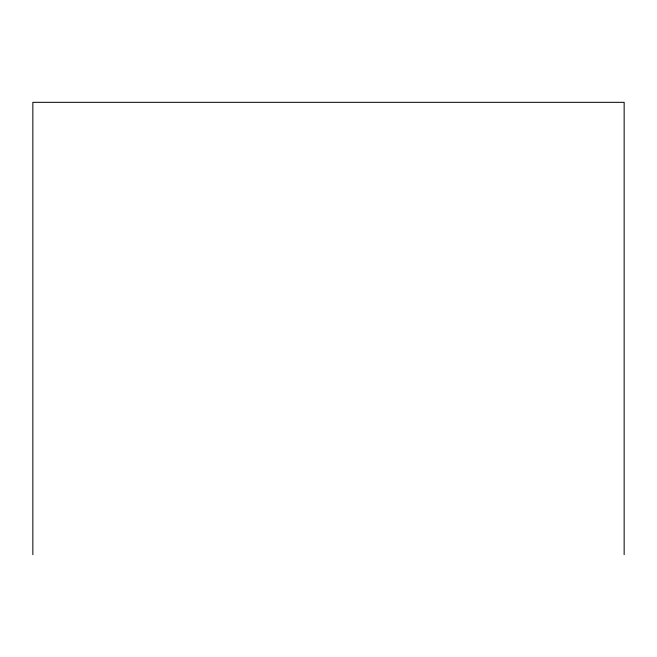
<?xml version="1.0" encoding="UTF-8"?>
<svg xmlns="http://www.w3.org/2000/svg" width="657" height="657" viewBox="0 0 657 657"><rect width="100%" height="100%" fill="white"/><g stroke="black" fill="none" stroke-linecap="round" stroke-linejoin="round"><path stroke-width="0.99" d="M624.15 554.672L624.15 102.328L32.85 102.328L32.85 554.672"/></g></svg>
